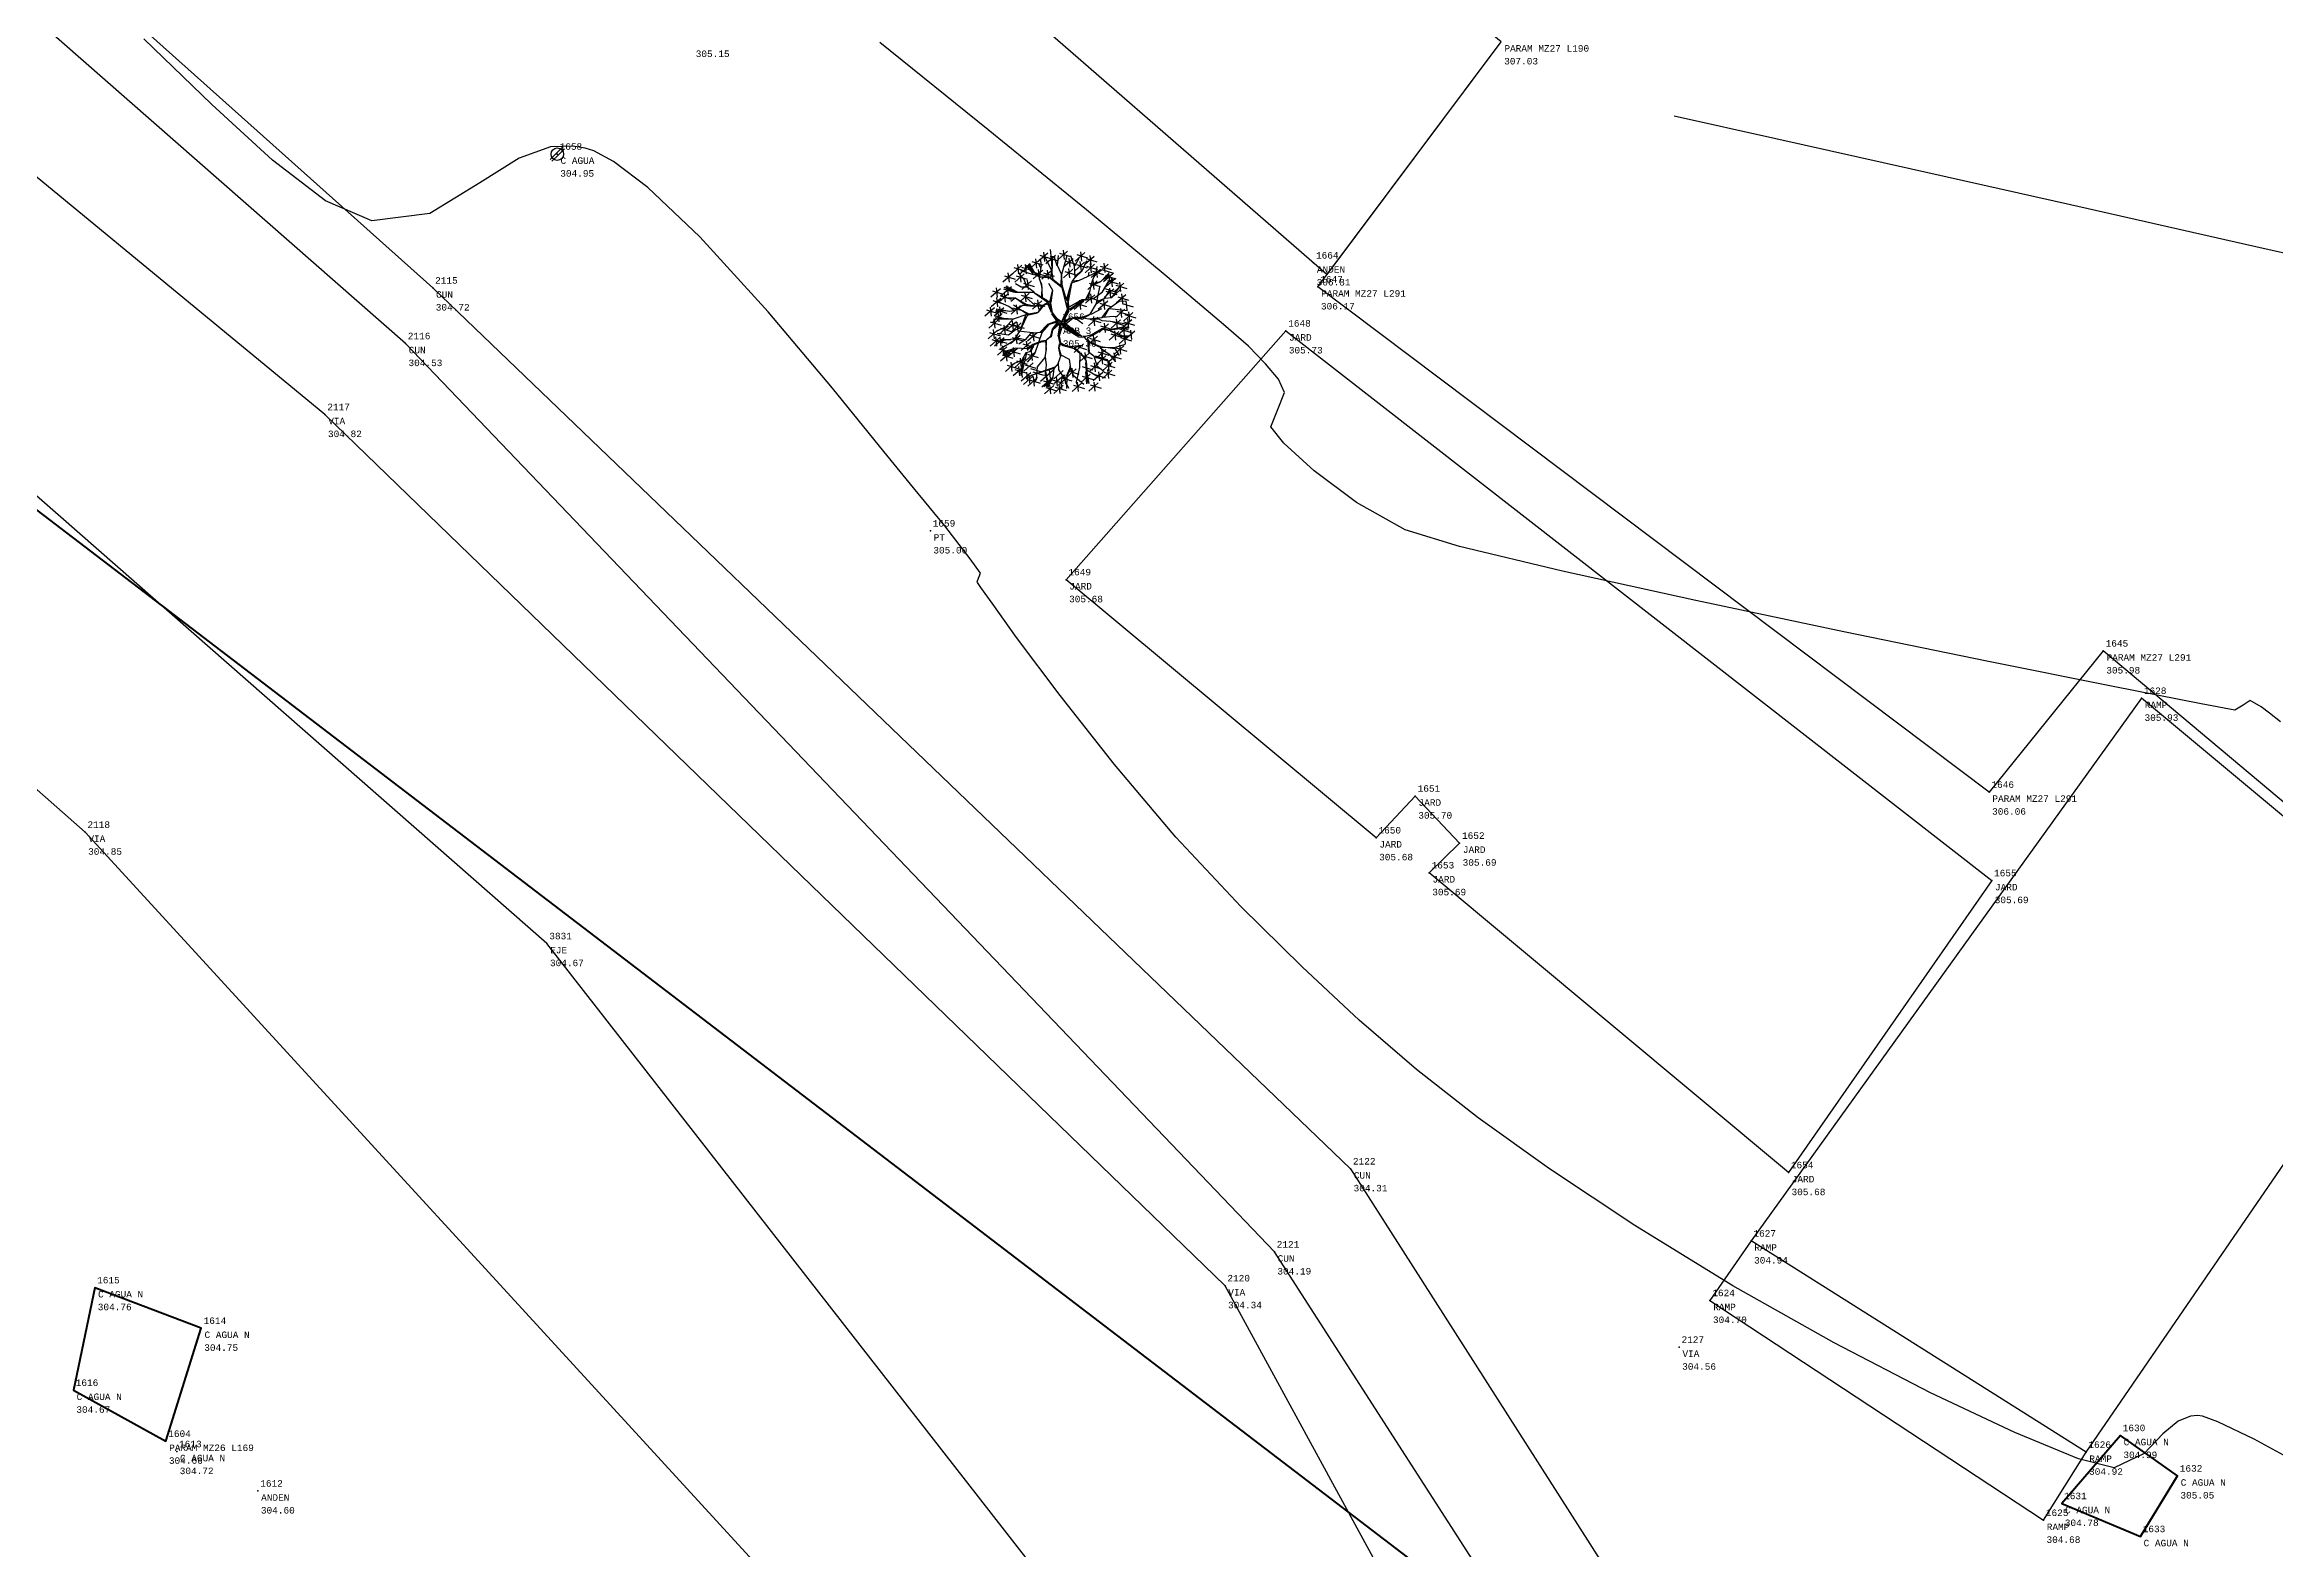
# Model space of a CAD drawing. Header units: metres. Extents: x 5050628 to 5051715, y 2427226 to 2427693.
# Drawn here: x 5051261.75 to 5051278.84, y 2427384.38 to 2427395.91 of the extents above; entities that cross this region are included whole.
import ezdxf
from ezdxf.enums import TextEntityAlignment as Align

# ---------------------------------------------------------------- set-up
doc = ezdxf.new("R2010")
doc.units = ezdxf.units.M
for name, color, linetype in [('1. Eje Vía', 7, 'Continuous'), ('2', 7, 'Continuous'), ('Anden', 252, 'Continuous'), ('ARBOLES', 3, 'Continuous'), ('C-TOPO-MINR-N', 11, 'Continuous'), ('CONTADOR AGUA', 255, 'Continuous'), ('Cuneta N', 150, 'Continuous'), ('CVL_PUNTO', 2, 'Continuous'), ('CVL_PUNTO_COR', 2, 'Continuous'), ('CVL_PUNTO_NUM', 2, 'Continuous'), ('Jardinera', 102, 'Continuous'), ('Paramento', 7, 'Continuous'), ('Rampa', 253, 'Continuous'), ('Vía', 40, 'Continuous')]:
    doc.layers.add(name, color=color, linetype=linetype)
doc.layers.add('C. Agua Negras', color=35, linetype='Continuous', lineweight=40)
doc.layers.add('Red Media Tension', color=6, linetype='Continuous', lineweight=100)
doc.styles.add('MONOTXT4', font='monotxt4.shx')

# ---------------------------------------------------------------- blocks, each defined once
blk = doc.blocks.new('ar-2')
at = {"layer": 'ARBOLES'}
for p, q in [((29.552, 112.413), (29.346, 112.23)), ((29.457, 112.43), (29.48, 112.23)), ((29.603, 112.491), (29.626, 112.29)), ((29.982, 112.455), (29.776, 112.272)), ((29.887, 112.473), (29.91, 112.272)), ((30.353, 112.423), (30.146, 112.24)), ((30.257, 112.441), (30.28, 112.24)), ((28.786, 111.965), (28.579, 111.782)), ((28.69, 111.982), (28.714, 111.782)), ((28.994, 112.147), (28.788, 111.964)), ((28.821, 112.102), (29.055, 112.03)), ((29.043, 111.964), (28.837, 111.781)), ((28.899, 112.164), (28.922, 111.964)), ((28.948, 111.981), (28.971, 111.781)), ((29.159, 112.15), (28.953, 111.966)), ((29.24, 111.943), (28.972, 112.031)), ((28.986, 112.105), (29.22, 112.033)), ((29.064, 112.167), (29.087, 111.966)), ((29.381, 112.272), (29.175, 112.089)), ((29.208, 112.227), (29.442, 112.155)), ((29.442, 112.04), (29.235, 111.857)), ((29.269, 111.995), (29.502, 111.923)), ((29.286, 112.289), (29.309, 112.089)), ((29.401, 112.088), (29.364, 112.162)), ((29.379, 112.368), (29.613, 112.296)), ((29.632, 112.027), (29.426, 111.844)), ((29.459, 111.982), (29.692, 111.91)), ((29.716, 112.36), (29.509, 112.177)), ((29.537, 112.044), (29.56, 111.844)), ((29.543, 112.315), (29.776, 112.243)), ((29.809, 112.411), (30.043, 112.339)), ((30.096, 112.061), (29.889, 111.878)), ((30.099, 112.288), (29.893, 112.105)), ((29.923, 112.016), (30.156, 111.944)), ((29.926, 112.243), (30.16, 112.171)), ((30, 112.078), (30.023, 111.878)), ((30.004, 112.305), (30.027, 112.105)), ((30.344, 112.212), (30.137, 112.029)), ((30.171, 112.168), (30.404, 112.095)), ((30.18, 112.379), (30.413, 112.306)), ((30.248, 112.23), (30.271, 112.029)), ((30.555, 112.339), (30.348, 112.155)), ((30.566, 112.171), (30.36, 111.988)), ((30.382, 112.294), (30.615, 112.222)), ((30.393, 112.127), (30.627, 112.054)), ((30.434, 111.919), (30.446, 112)), ((30.459, 112.356), (30.482, 112.155)), ((30.471, 112.189), (30.494, 111.988)), ((30.694, 112.066), (30.488, 111.883)), ((30.521, 112.021), (30.755, 111.949)), ((30.599, 112.083), (30.622, 111.883)), ((30.86, 112.173), (30.654, 111.99)), ((30.687, 112.129), (30.921, 112.056)), ((30.743, 112.051), (30.977, 111.979)), ((30.963, 111.971), (30.756, 111.788)), ((30.765, 112.191), (30.788, 111.99)), ((30.867, 111.988), (30.89, 111.788)), ((28.528, 111.641), (28.322, 111.457)), ((28.355, 111.596), (28.589, 111.524)), ((28.433, 111.658), (28.456, 111.457)), ((28.441, 111.449), (28.464, 111.248)), ((28.703, 111.533), (28.497, 111.35)), ((28.68, 111.44), (28.53, 111.502)), ((28.764, 111.682), (28.558, 111.499)), ((28.608, 111.55), (28.631, 111.35)), ((28.613, 111.92), (28.846, 111.848)), ((28.669, 111.7), (28.692, 111.499)), ((28.87, 111.919), (29.104, 111.847)), ((29.153, 111.542), (28.947, 111.359)), ((28.98, 111.498), (29.214, 111.426)), ((29.198, 111.809), (28.992, 111.626)), ((29.025, 111.764), (29.259, 111.692)), ((29.058, 111.56), (29.081, 111.359)), ((29.29, 111.272), (29.084, 111.452)), ((29.103, 111.827), (29.126, 111.626)), ((30.572, 111.509), (30.366, 111.326)), ((30.399, 111.465), (30.632, 111.392)), ((30.449, 111.764), (30.683, 111.692)), ((30.477, 111.527), (30.5, 111.326)), ((30.527, 111.827), (30.55, 111.626)), ((30.603, 111.328), (30.677, 111.671)), ((30.79, 111.926), (31.023, 111.854)), ((30.808, 111.591), (31.042, 111.519)), ((31.017, 111.865), (30.81, 111.682)), ((30.844, 111.82), (31.077, 111.748)), ((30.857, 111.782), (30.956, 111.857)), ((30.921, 111.882), (30.945, 111.682)), ((31.2, 111.764), (30.994, 111.581)), ((31.027, 111.72), (31.261, 111.648)), ((31.239, 111.509), (31.033, 111.326)), ((31.066, 111.465), (31.3, 111.392)), ((31.105, 111.782), (31.128, 111.581)), ((31.144, 111.527), (31.167, 111.326)), ((28.4, 111.227), (28.194, 111.044)), ((28.227, 111.182), (28.46, 111.11)), ((28.48, 110.97), (28.274, 110.787)), ((28.305, 111.244), (28.328, 111.044)), ((28.536, 111.431), (28.33, 111.248)), ((28.363, 111.387), (28.597, 111.315)), ((28.569, 111.108), (28.363, 110.925)), ((28.385, 110.987), (28.408, 110.787)), ((28.603, 111.231), (28.396, 111.048)), ((28.43, 111.186), (28.663, 111.114)), ((28.474, 111.126), (28.497, 110.925)), ((28.507, 111.248), (28.53, 111.048)), ((28.964, 111.276), (28.758, 111.092)), ((28.869, 111.293), (28.892, 111.092)), ((29.426, 111.381), (29.22, 111.198)), ((29.253, 111.336), (29.486, 111.264)), ((29.331, 111.398), (29.354, 111.198)), ((30.16, 111.33), (30.393, 111.258)), ((30.237, 111.392), (30.26, 111.192)), ((30.638, 111.025), (30.432, 110.841)), ((30.465, 110.98), (30.699, 110.908)), ((30.543, 111.042), (30.566, 110.841)), ((30.85, 111.375), (30.644, 111.192)), ((30.677, 111.33), (30.911, 111.258)), ((30.755, 111.392), (30.778, 111.192)), ((31.128, 110.97), (30.922, 110.787)), ((31.222, 111.198), (31.016, 111.015)), ((31.033, 110.987), (31.056, 110.787)), ((31.049, 111.153), (31.283, 111.081)), ((31.094, 111.372), (31.231, 111.378)), ((31.127, 111.215), (31.15, 111.015)), ((31.368, 110.97), (31.162, 110.787)), ((31.164, 111.32), (31.398, 111.248)), ((31.394, 111.125), (31.188, 110.942)), ((31.221, 111.081), (31.455, 111.009)), ((31.242, 111.382), (31.265, 111.182)), ((31.273, 110.987), (31.296, 110.787)), ((31.299, 111.143), (31.322, 110.942)), ((28.468, 110.742), (28.262, 110.559)), ((28.295, 110.697), (28.529, 110.625)), ((28.307, 110.925), (28.541, 110.853)), ((28.513, 110.584), (28.307, 110.401)), ((28.34, 110.539), (28.574, 110.467)), ((28.373, 110.759), (28.396, 110.559)), ((28.608, 110.578), (28.402, 110.395)), ((28.418, 110.601), (28.441, 110.401)), ((28.435, 110.533), (28.669, 110.461)), ((28.699, 110.836), (28.493, 110.653)), ((28.513, 110.595), (28.536, 110.395)), ((28.526, 110.791), (28.759, 110.719)), ((28.604, 110.853), (28.627, 110.653)), ((28.875, 110.925), (28.669, 110.742)), ((28.702, 110.88), (28.936, 110.808)), ((28.953, 110.629), (28.747, 110.446)), ((28.98, 110.902), (28.774, 110.719)), ((28.78, 110.942), (28.803, 110.742)), ((28.78, 110.585), (29.013, 110.513)), ((28.807, 110.857), (29.041, 110.785)), ((28.858, 110.647), (28.881, 110.446)), ((28.885, 110.919), (28.908, 110.719)), ((29.183, 110.491), (28.977, 110.308)), ((29.088, 110.508), (29.111, 110.308)), ((29.32, 110.686), (29.114, 110.503)), ((29.147, 110.641), (29.381, 110.569)), ((29.225, 110.703), (29.248, 110.503)), ((30.627, 110.614), (30.421, 110.43)), ((30.454, 110.569), (30.687, 110.497)), ((30.532, 110.631), (30.555, 110.43)), ((30.868, 110.88), (30.662, 110.697)), ((30.773, 110.897), (30.796, 110.697)), ((31.089, 110.713), (30.883, 110.53)), ((30.916, 110.668), (31.15, 110.596)), ((30.994, 110.73), (31.017, 110.53)), ((31.276, 110.82), (31.07, 110.637)), ((31.301, 110.632), (31.094, 110.449)), ((31.103, 110.776), (31.336, 110.704)), ((31.128, 110.587), (31.361, 110.515)), ((31.181, 110.838), (31.204, 110.637)), ((31.195, 110.925), (31.428, 110.853)), ((31.205, 110.649), (31.228, 110.449)), ((31.433, 110.725), (31.227, 110.542)), ((31.338, 110.742), (31.361, 110.542)), ((28.669, 110.386), (28.463, 110.203)), ((28.738, 110.254), (28.532, 110.071)), ((28.565, 110.21), (28.798, 110.138)), ((28.574, 110.403), (28.597, 110.203)), ((28.848, 110.035), (28.641, 109.852)), ((28.643, 110.272), (28.666, 110.071)), ((28.897, 110.351), (28.69, 110.168)), ((28.724, 110.306), (28.957, 110.234)), ((28.752, 110.053), (28.776, 109.852)), ((28.801, 110.368), (28.825, 110.168)), ((29.048, 110.123), (28.842, 109.94)), ((28.875, 110.078), (29.109, 110.006)), ((28.953, 110.14), (28.976, 109.94)), ((29.01, 110.446), (29.243, 110.374)), ((29.237, 110.04), (29.031, 109.856)), ((29.113, 110.228), (29.346, 110.156)), ((30.328, 110.446), (30.122, 110.263)), ((30.155, 110.402), (30.389, 110.329)), ((30.449, 110.246), (30.243, 110.063)), ((30.276, 110.201), (30.51, 110.129)), ((30.354, 110.263), (30.377, 110.063)), ((30.65, 110.024), (30.444, 109.841)), ((30.555, 110.041), (30.578, 109.841)), ((30.811, 110.324), (30.605, 110.14)), ((30.811, 110.191), (30.605, 110.008)), ((30.638, 110.279), (30.872, 110.207)), ((30.716, 110.341), (30.739, 110.14)), ((30.716, 110.208), (30.739, 110.008)), ((30.944, 110.051), (30.738, 109.868)), ((30.771, 110.006), (31.004, 109.934)), ((30.849, 110.068), (30.872, 109.868)), ((31.078, 110.24), (30.872, 110.057)), ((30.883, 110.226), (31.007, 110.065)), ((30.905, 110.195), (31.138, 110.123)), ((30.983, 110.257), (31.006, 110.057)), ((31.2, 110.407), (30.994, 110.224)), ((31.105, 110.425), (31.128, 110.224)), ((28.675, 109.99), (28.908, 109.918)), ((29.013, 109.94), (28.807, 109.757)), ((28.84, 109.895), (29.074, 109.823)), ((28.918, 109.957), (28.941, 109.757)), ((28.974, 109.92), (28.997, 109.72)), ((29.186, 109.821), (28.979, 109.638)), ((29.235, 109.753), (29.028, 109.57)), ((29.064, 109.995), (29.297, 109.923)), ((29.09, 109.838), (29.113, 109.638)), ((29.331, 109.718), (29.124, 109.535)), ((29.139, 109.77), (29.162, 109.57)), ((29.158, 109.673), (29.391, 109.601)), ((29.181, 109.913), (29.414, 109.841)), ((29.23, 109.845), (29.463, 109.773)), ((29.235, 109.735), (29.259, 109.535)), ((29.603, 109.817), (29.397, 109.634)), ((29.459, 109.65), (29.692, 109.578)), ((29.684, 109.547), (29.478, 109.364)), ((29.508, 109.835), (29.531, 109.634)), ((29.514, 109.523), (29.632, 109.679)), ((29.537, 109.712), (29.56, 109.512)), ((29.581, 109.897), (29.605, 109.696)), ((29.589, 109.564), (29.612, 109.364)), ((29.654, 109.673), (29.887, 109.601)), ((29.887, 109.874), (29.681, 109.691)), ((29.887, 109.556), (29.681, 109.373)), ((29.904, 109.773), (29.698, 109.59)), ((29.731, 109.735), (29.754, 109.535)), ((29.792, 109.574), (29.815, 109.373)), ((30.01, 109.763), (29.803, 109.579)), ((29.869, 109.753), (29.831, 109.61)), ((29.831, 109.61), (29.85, 109.479)), ((29.837, 109.718), (30.07, 109.646)), ((29.914, 109.78), (29.938, 109.579)), ((30.165, 109.907), (29.959, 109.724)), ((29.992, 109.862), (30.226, 109.79)), ((30.282, 109.601), (30.076, 109.418)), ((30.109, 109.556), (30.343, 109.484)), ((30.167, 109.616), (30.211, 109.523)), ((30.187, 109.618), (30.21, 109.418)), ((30.471, 109.796), (30.265, 109.613)), ((30.294, 109.956), (30.527, 109.884)), ((30.298, 109.751), (30.532, 109.679)), ((30.376, 109.813), (30.399, 109.613)), ((30.645, 109.605), (30.439, 109.422)), ((30.472, 109.561), (30.706, 109.489)), ((30.477, 109.979), (30.71, 109.907)), ((30.743, 109.829), (30.537, 109.646)), ((30.55, 109.623), (30.573, 109.422)), ((30.57, 109.784), (30.804, 109.712)), ((30.648, 109.846), (30.671, 109.646)), ((30.94, 109.879), (30.733, 109.696)), ((30.767, 109.835), (31, 109.763)), ((30.844, 109.897), (30.867, 109.696)), ((29.511, 109.502), (29.745, 109.43)), ((29.714, 109.512), (29.948, 109.44))]:
    blk.add_line(p, q, dxfattribs=at)
at = {"layer": 'ARBOLES', "color": 27}
for p, q in [((29.041, 111.839), (28.91, 111.982)), ((29.245, 111.956), (29.091, 112.149)), ((29.115, 112.149), (29.24, 111.988)), ((29.24, 111.988), (29.14, 112.174)), ((29.277, 111.969), (29.158, 112.187)), ((29.383, 111.888), (29.245, 111.956)), ((29.383, 111.9), (29.277, 111.969)), ((29.346, 112.057), (29.369, 111.857)), ((29.37, 111.844), (29.414, 112.149)), ((29.414, 112.149), (29.395, 112.287)), ((29.638, 112.025), (29.5, 112.311)), ((29.638, 112.218), (29.619, 112.342)), ((29.619, 111.888), (29.644, 112.043)), ((29.62, 112.377), (29.643, 112.177)), ((29.638, 112.342), (29.65, 112.224)), ((29.644, 112.043), (29.638, 112.218)), ((29.644, 111.993), (29.662, 112.348)), ((29.669, 111.832), (29.644, 111.993)), ((29.756, 112.137), (29.688, 112.342)), ((29.762, 112.143), (29.787, 112.361)), ((29.849, 111.956), (29.762, 112.143)), ((29.837, 111.701), (29.855, 111.95)), ((29.874, 111.677), (29.849, 111.956)), ((29.855, 111.956), (29.974, 112.361)), ((30.129, 112.131), (30.048, 112.355)), ((30.142, 111.882), (30.129, 112.131)), ((30.136, 112.137), (30.229, 112.305)), ((30.142, 111.919), (30.297, 112.038)), ((30.147, 111.882), (30.297, 112.031)), ((30.297, 112.031), (30.396, 112.249)), ((30.428, 111.913), (30.739, 112.056)), ((30.546, 111.888), (30.595, 111.956)), ((30.595, 111.956), (30.621, 112.125)), ((30.701, 111.8), (30.857, 111.963)), ((30.757, 111.863), (30.87, 111.943)), ((28.53, 111.488), (28.763, 111.416)), ((28.591, 111.638), (28.825, 111.565)), ((28.853, 111.558), (28.611, 111.664)), ((28.853, 111.564), (28.636, 111.67)), ((28.897, 111.564), (28.654, 111.695)), ((28.978, 111.677), (28.853, 111.744)), ((29.245, 111.558), (28.853, 111.558)), ((29.091, 111.677), (28.978, 111.677)), ((29.102, 111.683), (29.041, 111.839)), ((29.258, 111.564), (29.102, 111.683)), ((29.494, 111.409), (29.245, 111.558)), ((29.563, 111.334), (29.271, 111.534)), ((29.42, 111.733), (29.37, 111.844)), ((29.37, 111.844), (29.42, 111.683)), ((29.494, 111.894), (29.383, 111.9)), ((29.588, 111.876), (29.383, 111.888)), ((29.42, 111.683), (29.414, 111.471)), ((29.439, 111.458), (29.42, 111.733)), ((29.619, 111.888), (29.494, 111.894)), ((29.662, 111.601), (29.576, 111.757)), ((29.862, 111.657), (29.588, 111.876)), ((29.6, 111.352), (29.656, 111.595)), ((29.625, 111.346), (29.662, 111.601)), ((29.638, 111.906), (29.644, 111.863)), ((29.881, 111.664), (29.669, 111.832)), ((29.98, 111.197), (29.862, 111.657)), ((29.967, 111.378), (29.881, 111.664)), ((29.961, 111.421), (30.067, 111.77)), ((29.98, 111.384), (30.017, 111.534)), ((29.998, 111.365), (30.08, 111.794)), ((30.08, 111.794), (30.142, 111.882)), ((30.086, 111.776), (30.223, 111.82)), ((30.104, 111.813), (30.229, 111.826)), ((30.223, 111.82), (30.428, 111.913)), ((30.385, 111.421), (30.459, 111.59)), ((30.622, 111.809), (30.416, 111.626)), ((30.422, 111.421), (30.446, 111.502)), ((30.446, 111.502), (30.491, 111.701)), ((30.484, 111.714), (30.546, 111.888)), ((30.491, 111.701), (30.701, 111.8)), ((30.502, 111.739), (30.695, 111.794)), ((30.565, 111.446), (30.739, 111.577)), ((30.739, 111.577), (30.857, 111.782)), ((30.757, 111.85), (30.882, 111.919)), ((30.981, 111.635), (30.775, 111.452)), ((30.783, 111.648), (31.017, 111.576)), ((30.783, 111.434), (30.939, 111.453)), ((30.789, 111.434), (30.895, 111.621)), ((30.886, 111.653), (30.909, 111.452)), ((30.939, 111.453), (31.088, 111.652)), ((30.939, 111.453), (31.119, 111.614)), ((28.396, 111.064), (28.63, 110.991)), ((28.406, 110.992), (28.767, 110.98)), ((28.786, 110.98), (28.412, 111.011)), ((28.637, 111.16), (28.419, 111.135)), ((28.431, 111.16), (28.556, 111.166)), ((28.723, 111.148), (28.437, 111.198)), ((28.711, 111.253), (28.481, 111.359)), ((28.804, 110.979), (28.648, 110.817)), ((28.853, 111.44), (28.68, 111.44)), ((28.829, 111.166), (28.711, 111.253)), ((28.823, 111.166), (28.723, 111.148)), ((28.848, 111.434), (28.755, 111.366)), ((28.791, 111.231), (29.025, 111.159)), ((29.102, 111.085), (28.804, 110.979)), ((29.116, 111.085), (28.811, 111.284)), ((29.016, 111.278), (28.823, 111.166)), ((29.091, 111.303), (28.853, 111.44)), ((29.041, 111.297), (28.854, 111.434)), ((29.072, 111.067), (28.973, 110.799)), ((29.103, 111.06), (28.985, 110.805)), ((28.997, 111.173), (29.14, 111.098)), ((29.246, 111.253), (29.016, 111.278)), ((29.234, 111.272), (29.041, 111.297)), ((29.277, 111.259), (29.091, 111.303)), ((29.339, 111.129), (29.102, 111.085)), ((29.109, 111.067), (29.327, 111.116)), ((29.408, 111.26), (29.265, 111.26)), ((29.457, 111.285), (29.277, 111.259)), ((29.47, 111.285), (29.339, 111.129)), ((29.433, 111.278), (29.339, 111.129)), ((29.544, 111.334), (29.457, 111.285)), ((29.55, 111.309), (29.47, 111.285)), ((29.619, 111.328), (29.494, 111.409)), ((29.55, 111.309), (29.625, 111.135)), ((29.595, 111.266), (29.563, 111.334)), ((29.644, 111.11), (29.6, 111.322)), ((29.656, 111.129), (29.619, 111.328)), ((29.763, 110.923), (29.638, 111.098)), ((29.749, 110.967), (29.644, 111.11)), ((29.756, 110.992), (29.656, 111.129)), ((29.855, 110.917), (29.749, 110.967)), ((29.855, 110.917), (29.756, 110.992)), ((29.848, 110.918), (29.98, 111.197)), ((29.848, 110.918), (30.004, 111.179)), ((29.918, 110.992), (30.017, 111.16)), ((29.918, 110.936), (30.043, 111.017)), ((29.918, 110.917), (29.918, 110.992)), ((29.924, 110.911), (30.018, 110.986)), ((29.949, 110.886), (30.092, 111.005)), ((29.998, 111.352), (29.967, 111.378)), ((30.004, 111.179), (29.974, 111.346)), ((30.017, 111.179), (29.998, 111.352)), ((30.017, 111.246), (30.297, 111.409)), ((30.018, 110.986), (30.105, 111.017)), ((30.03, 111.209), (30.253, 111.359)), ((30.036, 111.179), (30.309, 111.396)), ((30.092, 111.005), (30.155, 111.005)), ((30.105, 111.017), (30.298, 111.017)), ((30.333, 111.375), (30.126, 111.192)), ((30.155, 111.005), (30.31, 110.892)), ((30.192, 110.986), (30.323, 111.011)), ((30.279, 111.017), (30.472, 111.091)), ((30.297, 111.409), (30.422, 111.421)), ((30.298, 111.017), (30.422, 110.992)), ((30.309, 111.396), (30.471, 111.409)), ((30.348, 111.017), (30.478, 111.091)), ((30.422, 110.992), (30.727, 111.017)), ((30.471, 111.409), (30.565, 111.446)), ((30.472, 111.091), (30.609, 111.322)), ((30.491, 111.091), (30.721, 111.21)), ((30.528, 110.992), (30.659, 110.986)), ((30.609, 111.322), (30.783, 111.434)), ((30.615, 111.366), (30.789, 111.44)), ((30.628, 111.005), (30.721, 110.955)), ((30.727, 111.017), (30.876, 111.216)), ((30.746, 111.023), (30.976, 111.048)), ((30.777, 111.036), (30.889, 111.229)), ((30.876, 111.216), (31.094, 111.372)), ((30.889, 111.216), (31.275, 111.173)), ((30.976, 111.048), (31.063, 111.042)), ((28.648, 110.817), (28.418, 110.705)), ((28.699, 110.637), (28.456, 110.675)), ((28.568, 110.525), (28.462, 110.5)), ((28.63, 110.525), (28.475, 110.482)), ((28.798, 110.5), (28.531, 110.339)), ((28.755, 110.538), (28.537, 110.532)), ((28.923, 110.563), (28.63, 110.525)), ((28.848, 110.743), (28.699, 110.637)), ((28.991, 110.793), (28.798, 110.5)), ((28.985, 110.805), (28.848, 110.743)), ((29.284, 110.681), (28.916, 110.724)), ((29.06, 110.538), (28.923, 110.563)), ((29.066, 110.532), (28.923, 110.438)), ((29.178, 110.669), (29.06, 110.538)), ((29.408, 110.693), (29.178, 110.669)), ((29.414, 110.507), (29.228, 110.432)), ((29.427, 110.494), (29.253, 110.426)), ((29.421, 110.687), (29.271, 110.245)), ((29.545, 110.868), (29.377, 110.693)), ((29.551, 110.861), (29.408, 110.693)), ((29.514, 110.519), (29.414, 110.507)), ((29.501, 110.482), (29.427, 110.494)), ((29.433, 110.693), (29.582, 110.868)), ((29.501, 110.519), (29.52, 110.332)), ((29.613, 110.612), (29.514, 110.525)), ((29.582, 110.575), (29.514, 110.519)), ((29.52, 110.307), (29.526, 110.513)), ((29.738, 110.942), (29.545, 110.868)), ((29.756, 110.917), (29.551, 110.861)), ((29.626, 110.6), (29.582, 110.575)), ((29.644, 110.774), (29.613, 110.612)), ((29.651, 110.743), (29.626, 110.6)), ((29.848, 110.918), (29.651, 110.743)), ((29.657, 110.768), (29.781, 110.936)), ((29.812, 110.923), (29.657, 110.768)), ((29.812, 110.874), (29.769, 110.625)), ((29.848, 110.918), (29.775, 110.612)), ((29.775, 110.612), (29.812, 110.457)), ((29.856, 110.812), (29.8, 110.618)), ((29.8, 110.618), (29.825, 110.469)), ((29.848, 110.918), (29.887, 110.811)), ((29.893, 110.954), (29.881, 110.917)), ((29.881, 110.917), (29.905, 110.817)), ((29.887, 110.811), (30.223, 110.599)), ((29.905, 110.817), (29.918, 110.917)), ((29.93, 110.898), (30.291, 110.618)), ((29.937, 110.805), (29.93, 110.867)), ((29.93, 110.867), (30.21, 110.655)), ((30.204, 110.631), (29.937, 110.805)), ((30.21, 110.655), (29.967, 110.811)), ((30.291, 110.618), (30.204, 110.631)), ((30.223, 110.599), (30.341, 110.593)), ((30.309, 110.618), (30.372, 110.618)), ((30.341, 110.593), (30.422, 110.493)), ((30.372, 110.618), (30.502, 110.649)), ((30.403, 110.581), (30.446, 110.493)), ((30.409, 110.581), (30.534, 110.643)), ((30.416, 110.488), (30.428, 110.282)), ((30.422, 110.493), (30.701, 110.369)), ((30.453, 110.282), (30.435, 110.482)), ((30.446, 110.493), (30.695, 110.388)), ((30.502, 110.649), (30.739, 110.787)), ((30.534, 110.643), (30.733, 110.768)), ((30.695, 110.835), (30.928, 110.763)), ((30.721, 110.955), (30.908, 110.942)), ((30.733, 110.768), (30.9, 110.737)), ((30.739, 110.787), (30.882, 110.755)), ((30.882, 110.755), (31.199, 110.787)), ((30.9, 110.737), (31.156, 110.631)), ((31.138, 110.612), (30.907, 110.724)), ((30.908, 110.942), (31.293, 110.874)), ((31.181, 110.811), (30.919, 110.761)), ((30.955, 110.925), (31.189, 110.853)), ((31.249, 110.581), (31.138, 110.612)), ((31.261, 110.599), (31.144, 110.625)), ((31.156, 110.631), (31.274, 110.625)), ((31.298, 110.798), (31.181, 110.811)), ((31.199, 110.787), (31.293, 110.755)), ((31.298, 110.78), (31.224, 110.792)), ((28.496, 110.341), (28.729, 110.269)), ((28.86, 110.357), (28.58, 110.27)), ((28.705, 110.282), (28.58, 110.257)), ((28.599, 110.233), (28.705, 110.282)), ((28.612, 110.208), (28.842, 110.345)), ((28.991, 110.096), (28.755, 109.984)), ((29.109, 110.339), (28.86, 110.357)), ((29.035, 110.158), (28.96, 109.791)), ((29.091, 110.245), (28.973, 109.766)), ((29.078, 110.251), (28.991, 110.096)), ((29.184, 110.282), (29.078, 110.251)), ((29.286, 110.273), (29.08, 110.09)), ((29.271, 110.245), (29.103, 110.052)), ((29.228, 110.432), (29.109, 110.339)), ((29.122, 110.332), (29.228, 110.407)), ((29.228, 110.407), (29.165, 110.282)), ((29.253, 110.426), (29.184, 110.282)), ((29.191, 110.29), (29.214, 110.09)), ((29.489, 110.152), (29.321, 109.952)), ((29.52, 110.332), (29.489, 110.152)), ((29.495, 110.164), (29.52, 109.984)), ((29.781, 110.027), (29.682, 109.915)), ((29.831, 110.195), (29.775, 110.04)), ((29.775, 110.04), (29.787, 109.884)), ((29.8, 110.45), (29.787, 110.357)), ((29.787, 110.357), (29.819, 110.183)), ((29.819, 110.432), (29.794, 110.364)), ((29.794, 110.364), (29.837, 110.208)), ((29.812, 110.457), (29.887, 110.413)), ((29.825, 110.469), (29.912, 110.426)), ((29.837, 110.208), (30.018, 110.12)), ((29.887, 110.413), (30.124, 110.345)), ((29.912, 110.426), (30.092, 110.37)), ((30.018, 110.12), (30.043, 109.915)), ((30.285, 110.413), (30.055, 110.382)), ((30.124, 110.37), (30.254, 110.264)), ((30.124, 110.345), (30.248, 110.245)), ((30.13, 110.37), (30.285, 110.413)), ((30.248, 110.245), (30.235, 109.934)), ((30.26, 110.257), (30.379, 110.071)), ((30.366, 110.046), (30.379, 109.853)), ((30.379, 110.071), (30.397, 109.884)), ((30.428, 110.282), (30.546, 110.189)), ((30.546, 110.189), (30.615, 109.971)), ((30.565, 110.171), (30.814, 110.102)), ((30.578, 110.189), (30.827, 110.108)), ((30.638, 110.146), (30.872, 110.074)), ((30.683, 110.364), (30.883, 110.226)), ((30.695, 110.388), (31, 110.35)), ((30.701, 110.369), (31.019, 110.376)), ((30.827, 110.108), (30.914, 109.977)), ((31, 110.35), (31.099, 110.195)), ((31.019, 110.376), (31.231, 110.443)), ((31.027, 110.363), (31.261, 110.29)), ((29.215, 109.772), (29.085, 109.691)), ((29.676, 109.915), (29.215, 109.772)), ((29.246, 109.784), (29.713, 109.952)), ((29.302, 109.679), (29.259, 109.616)), ((29.321, 109.952), (29.302, 109.679)), ((29.632, 109.695), (29.426, 109.512)), ((29.677, 109.879), (29.47, 109.696)), ((29.663, 109.729), (29.47, 109.517)), ((29.52, 109.984), (29.489, 109.753)), ((29.663, 109.722), (29.539, 109.511)), ((29.682, 109.915), (29.663, 109.729)), ((29.787, 109.884), (29.869, 109.753)), ((29.875, 109.753), (29.999, 109.492)), ((30.024, 109.909), (29.955, 109.76)), ((29.962, 109.747), (29.955, 109.486)), ((30.043, 109.915), (29.962, 109.747)), ((30.03, 109.965), (30.024, 109.909)), ((30.043, 109.915), (30.099, 109.772)), ((30.07, 109.924), (30.093, 109.724)), ((30.099, 109.772), (30.335, 109.573)), ((30.235, 109.934), (30.167, 109.616)), ((30.397, 109.585), (30.372, 109.841)), ((30.379, 109.853), (30.422, 109.592)), ((30.391, 109.884), (30.441, 109.592)), ((30.397, 109.884), (30.652, 109.735)), ((30.615, 109.971), (30.771, 109.853))]:
    blk.add_line(p, q, dxfattribs=at)
blk = doc.blocks.new('CONT')
for p, q in [((-0.018, 0.018), (-0.141, -0.106)), ((-0.018, 0.018), (0.106, 0.141)), ((0.018, -0.018), (0.141, 0.106)), ((0.018, -0.018), (-0.106, -0.141))]:
    blk.add_line(p, q)
blk.add_circle((0, 0), 0.125)
blk = doc.blocks.new('A$Cf7b1f20d')
at = {"layer": '2', "xscale": 2, "yscale": 2, "zscale": 2}
blk.add_blockref('CONT', (0.283, 0.283), dxfattribs=at)

msp = doc.modelspace()

# ---------------------------------------------------------------- linework, layer by layer
at = {"layer": '1. Eje Vía', "elevation": 280.286, "flags": 128}
msp.add_lwpolyline([(5051273.15, 2427374.881), (5051270.525, 2427382.7), (5051265.597, 2427389.02), (5051259.851, 2427394.058), (5051253.944, 2427399.277), (5051247.415, 2427404.951), (5051241.669, 2427410.266), (5051236.133, 2427415.491), (5051230.309, 2427420.315), (5051224.434, 2427425.885), (5051219.542, 2427430.812), (5051213.426, 2427437.147), (5051208.207, 2427443.024)], dxfattribs=at)
at = {"layer": 'Anden', "elevation": 307.29, "flags": 128}
msp.add_lwpolyline([(5051263.829, 2427400.893), (5051271.575, 2427394.147), (5051272.909, 2427395.931), (5051265.039, 2427402.401), (5051263.829, 2427400.893)], dxfattribs=at)
at = {"layer": 'C-TOPO-MINR-N', "color": 32, "linetype": 'Continuous', "lineweight": -3}
for points in [[(5051279.184, 2427384.945, 305.966), (5051278.678, 2427385.223, 305.966), (5051278.402, 2427385.356, 305.966), (5051278.282, 2427385.399, 305.966), (5051278.246, 2427385.404, 305.966), (5051278.191, 2427385.398, 305.966), (5051278.097, 2427385.361, 305.966), (5051277.98, 2427385.264, 305.966), (5051277.837, 2427385.112, 305.966), (5051277.606, 2427385.003, 305.966), (5051277.332, 2427385.071, 305.966), (5051276.844, 2427385.272, 305.966), (5051276.2, 2427385.577, 305.966), (5051275.461, 2427385.961, 305.966), (5051274.685, 2427386.398, 305.966), (5051273.933, 2427386.86, 305.966), (5051273.279, 2427387.295, 305.966), (5051272.733, 2427387.685, 305.966), (5051272.259, 2427388.056, 305.966), (5051271.822, 2427388.433, 305.966), (5051271.385, 2427388.841, 305.966), (5051270.914, 2427389.304, 305.966), (5051270.417, 2427389.836, 305.966), (5051269.945, 2427390.393, 305.966), (5051269.529, 2427390.922, 305.966), (5051269.195, 2427391.367, 305.966), (5051269.008, 2427391.628, 305.966), (5051268.923, 2427391.749, 305.966), (5051268.897, 2427391.787, 305.966), (5051268.894, 2427391.793, 305.966), (5051268.896, 2427391.801, 305.966), (5051268.91, 2427391.834, 305.966), (5051268.919, 2427391.858, 305.966), (5051268.84, 2427391.968, 305.966), (5051268.647, 2427392.221, 305.966), (5051268.406, 2427392.513, 305.966), (5051268.179, 2427392.792, 305.966), (5051267.785, 2427393.278, 305.966), (5051267.293, 2427393.862, 305.966), (5051266.768, 2427394.436, 305.966), (5051266.369, 2427394.815, 305.966), (5051266.106, 2427395.015, 305.966), (5051265.955, 2427395.095, 305.966), (5051265.889, 2427395.117, 305.966), (5051265.797, 2427395.133, 305.966), (5051265.623, 2427395.126, 305.966), (5051265.383, 2427395.041, 305.966), (5051265.082, 2427394.85, 305.966), (5051264.699, 2427394.617, 305.966), (5051264.254, 2427394.56, 305.966), (5051263.9, 2427394.713, 305.966), (5051263.493, 2427395.024, 305.966), (5051263.03, 2427395.451, 305.966), (5051262.508, 2427395.955, 305.966)], [(5051278.88, 2427390.721, 306.966), (5051278.796, 2427390.786, 306.966), (5051278.733, 2427390.836, 306.966), (5051278.649, 2427390.884, 306.966), (5051278.595, 2427390.848, 306.966), (5051278.531, 2427390.81, 306.966), (5051278.272, 2427390.858, 306.966), (5051277.599, 2427390.99, 306.966), (5051276.643, 2427391.183, 306.966), (5051275.534, 2427391.41, 306.966), (5051274.402, 2427391.649, 306.966), (5051273.378, 2427391.875, 306.966), (5051272.591, 2427392.064, 306.966), (5051272.173, 2427392.191, 306.966), (5051271.801, 2427392.402, 306.966), (5051271.477, 2427392.643, 306.966), (5051271.244, 2427392.855, 306.966), (5051271.145, 2427392.98, 306.966), (5051271.194, 2427393.109, 306.966), (5051271.249, 2427393.244, 306.966), (5051271.203, 2427393.346, 306.966), (5051271.103, 2427393.464, 306.966), (5051270.972, 2427393.598, 306.966), (5051270.781, 2427393.765, 306.966), (5051270.349, 2427394.13, 306.966), (5051269.731, 2427394.643, 306.966), (5051268.979, 2427395.258, 306.966), (5051268.149, 2427395.927, 306.966)], [(5051279.931, 2427394.082, 307.966), (5051278.59, 2427394.383, 307.966), (5051277.271, 2427394.681, 307.966), (5051276.053, 2427394.955, 307.966), (5051275.015, 2427395.188, 307.966), (5051274.235, 2427395.362, 307.966)]]:
    msp.add_polyline3d(points, dxfattribs=at)
at = {"layer": 'C. Agua Negras', "flags": 128}
for points, elevation in [([(5051262.132, 2427386.383), (5051261.968, 2427385.597), (5051262.677, 2427385.206), (5051262.948, 2427386.072), (5051262.132, 2427386.383)], 305.226), ([(5051277.205, 2427384.729), (5051277.807, 2427384.476), (5051278.091, 2427384.94), (5051277.654, 2427385.25), (5051277.205, 2427384.729)], 305.251)]:
    msp.add_lwpolyline(points, dxfattribs=dict(at, elevation=elevation))
at = {"layer": 'Cuneta N'}
for points in [[(5051230.508, 2427425.247, 307.797), (5051236.081, 2427419.516, 307.422), (5051242.897, 2427413.512, 306.795), (5051249.964, 2427407.143, 306.309), (5051257.078, 2427400.88, 305.82), (5051264.722, 2427394.045, 305.191), (5051271.755, 2427387.294, 304.772), (5051275.842, 2427380.888, 304.526)], [(5051275.165, 2427380.45, 304.268), (5051271.171, 2427386.657, 304.66), (5051264.513, 2427393.619, 304.992), (5051256.756, 2427400.422, 305.534), (5051249.47, 2427406.724, 306.031), (5051242.402, 2427413.018, 306.513), (5051235.704, 2427419.082, 306.81), (5051229.681, 2427424.698, 307.6)]]:
    msp.add_polyline3d(points, dxfattribs=at)
at = {"layer": 'CVL_PUNTO', "color": 4}
for p in [(5051265.676, 2427395.071, 305.421), (5051265.676, 2427395.071, 305.421), (5051271.472, 2427394.237, 307.277), (5051271.472, 2427394.237, 307.277), (5051264.722, 2427394.045, 305.191), (5051264.722, 2427394.045, 305.191), (5051271.505, 2427394.053, 306.638), (5051271.505, 2427394.053, 306.638), (5051269.527, 2427393.767, 305.769), (5051269.527, 2427393.767, 305.769), (5051271.259, 2427393.716, 306.192), (5051271.259, 2427393.716, 306.192), (5051264.513, 2427393.619, 304.992), (5051264.513, 2427393.619, 304.992), (5051263.896, 2427393.075, 305.282), (5051263.896, 2427393.075, 305.282), (5051268.535, 2427392.183, 305.467), (5051268.535, 2427392.183, 305.467), (5051269.575, 2427391.809, 306.142), (5051269.575, 2427391.809, 306.142), (5051277.523, 2427391.263, 306.442), (5051277.523, 2427391.263, 306.442), (5051277.816, 2427390.9, 306.392), (5051277.816, 2427390.9, 306.392), (5051272.251, 2427390.151, 306.166), (5051272.251, 2427390.151, 306.166), (5051276.648, 2427390.181, 306.524), (5051276.648, 2427390.181, 306.524), (5051262.058, 2427389.874, 305.313), (5051262.058, 2427389.874, 305.313), (5051271.951, 2427389.831, 306.148), (5051271.951, 2427389.831, 306.148), (5051272.591, 2427389.79, 306.152), (5051272.591, 2427389.79, 306.152), (5051272.358, 2427389.563, 306.158), (5051272.358, 2427389.563, 306.158), (5051276.668, 2427389.503, 306.155), (5051276.668, 2427389.503, 306.155), (5051265.597, 2427389.02, 305.137), (5051265.597, 2427389.02, 305.137), (5051271.755, 2427387.294, 304.772), (5051271.755, 2427387.294, 304.772), (5051275.111, 2427387.265, 306.144), (5051275.111, 2427387.265, 306.144), (5051274.824, 2427386.741, 305.409), (5051274.824, 2427386.741, 305.409), (5051271.171, 2427386.657, 304.66), (5051271.171, 2427386.657, 304.66), (5051262.132, 2427386.383, 305.226), (5051262.132, 2427386.383, 305.226), (5051270.793, 2427386.398, 304.804), (5051270.793, 2427386.398, 304.804), (5051274.509, 2427386.285, 305.168), (5051274.509, 2427386.285, 305.168), (5051262.948, 2427386.072, 305.215), (5051262.948, 2427386.072, 305.215), (5051274.273, 2427385.927, 305.022), (5051274.273, 2427385.927, 305.022), (5051261.968, 2427385.597, 305.135), (5051261.968, 2427385.597, 305.135), (5051262.677, 2427385.206, 305.122), (5051262.677, 2427385.206, 305.122), (5051262.76, 2427385.127, 305.19), (5051262.76, 2427385.127, 305.19), (5051277.654, 2427385.25, 305.452), (5051277.654, 2427385.25, 305.452), (5051277.391, 2427385.122, 305.39), (5051277.391, 2427385.122, 305.39), (5051263.382, 2427384.825, 305.067), (5051263.382, 2427384.825, 305.067), (5051278.091, 2427384.94, 305.516), (5051278.091, 2427384.94, 305.516), (5051277.205, 2427384.729, 305.251), (5051277.205, 2427384.729, 305.251), (5051277.065, 2427384.6, 305.146), (5051277.065, 2427384.6, 305.146), (5051277.807, 2427384.476, 305.372), (5051277.807, 2427384.476, 305.372)]:
    msp.add_point(p, dxfattribs=at)
at = {"layer": 'Jardinera', "elevation": 306.155, "flags": 128}
msp.add_lwpolyline([(5051276.668, 2427389.503), (5051275.111, 2427387.265), (5051272.358, 2427389.563), (5051272.591, 2427389.79), (5051272.251, 2427390.151), (5051271.951, 2427389.831), (5051269.575, 2427391.809), (5051271.259, 2427393.716), (5051276.668, 2427389.503)], dxfattribs=at)
at = {"layer": 'Paramento', "elevation": 307.453, "flags": 128}
msp.add_lwpolyline([(5051289.11, 2427390.301), (5051284.371, 2427393.707), (5051280.363, 2427388.881), (5051277.523, 2427391.263), (5051276.648, 2427390.181), (5051271.505, 2427394.053), (5051272.909, 2427395.931), (5051265.039, 2427402.401), (5051263.829, 2427400.893), (5051263.785, 2427400.769), (5051254.937, 2427408.922), (5051248.601, 2427414.22), (5051248.601, 2427414.22), (5051255.026, 2427421.751)], dxfattribs=at)
at = {"layer": 'Rampa', "flags": 128}
for points, elevation in [([(5051277.816, 2427390.9), (5051274.824, 2427386.741), (5051274.509, 2427386.285), (5051277.065, 2427384.6), (5051277.391, 2427385.122), (5051280.069, 2427389.023), (5051277.816, 2427390.9)], 306.392), ([(5051277.391, 2427385.122), (5051274.824, 2427386.741)], 305.39)]:
    msp.add_lwpolyline(points, dxfattribs=dict(at, elevation=elevation))
at = {"layer": 'Red Media Tension', "elevation": 305.118, "flags": 128}
msp.add_lwpolyline([(5051281.361, 2427377.314), (5051223.315, 2427421.66), (5051139.018, 2427512.293), (5051168.721, 2427590.97)], dxfattribs=at)
at = {"layer": 'Vía'}
for points in [[(5051274.2, 2427378.187, 304.293), (5051274.279, 2427379.999, 304.413), (5051270.793, 2427386.398, 304.804), (5051263.896, 2427393.075, 305.282), (5051255.9, 2427399.665, 305.929), (5051248.885, 2427405.833, 306.207), (5051241.382, 2427412.368, 306.711), (5051235.118, 2427418.24, 307.315), (5051229.152, 2427424.195, 307.728), (5051230.095, 2427425.883, 307.859), (5051237.268, 2427429.81, 308.328), (5051244.266, 2427433.393, 309.046), (5051252.511, 2427438.306, 310.098), (5051259.387, 2427441.351, 311.185)], [(5051154.738, 2427406.788, 300.168), (5051163.714, 2427408.021, 301.635), (5051173.921, 2427409.669, 303.508), (5051184.681, 2427412.973, 304.898), (5051189.961, 2427418.743, 305.636), (5051196.105, 2427422.371, 306.408), (5051201.582, 2427426.154, 307.151), (5051207.014, 2427430.276, 307.897), (5051212.035, 2427434.411, 308.533), (5051220.646, 2427426, 308.148), (5051225.383, 2427421.426, 307.913), (5051232.087, 2427415.114, 307.522), (5051238.379, 2427409.446, 306.829), (5051246.575, 2427402.735, 306.348), (5051253.418, 2427397.504, 305.983), (5051262.058, 2427389.874, 305.313), (5051267.452, 2427383.992, 304.811), (5051270.288, 2427378.499, 304.308), (5051270.619, 2427376.967, 304.094)]]:
    msp.add_polyline3d(points, dxfattribs=at)

# ---------------------------------------------------------------- block references
at = {"layer": 'ARBOLES', "lineweight": 0, "xscale": 0.3543167345633265, "yscale": 0.3543167345633265, "zscale": 0.3543167345633265}
msp.add_blockref('ar-2', (5051258.964, 2427354.483, 305.769), dxfattribs=at)
at = {"layer": 'CONTADOR AGUA', "xscale": 0.1909267939007097, "yscale": 0.1909267939007097, "zscale": 0.1909267939007097, "rotation": 359.587882972625}
msp.add_blockref('A$Cf7b1f20d', (5051265.622, 2427395.017, 305.421), dxfattribs=at)

# ---------------------------------------------------------------- texts
at = {"layer": 'CVL_PUNTO_COR', "color": 4, "style": 'MONOTXT4'}
for s, p in [('305.15', (5051266.737, 2427395.865, 305.62)), ('307.03', (5051272.932, 2427395.808, 307.492)), ('304.95', (5051265.699, 2427394.948, 305.421)), ('306.81', (5051271.495, 2427394.114, 307.277)), ('304.72', (5051264.745, 2427393.922, 305.191)), ('306.17', (5051271.528, 2427393.93, 306.638)), ('305.30', (5051269.55, 2427393.644, 305.769)), ('305.73', (5051271.282, 2427393.593, 306.192)), ('304.53', (5051264.536, 2427393.496, 304.992)), ('304.82', (5051263.919, 2427392.952, 305.282)), ('305.00', (5051268.558, 2427392.06, 305.467)), ('305.68', (5051269.598, 2427391.686, 306.142)), ('305.98', (5051277.546, 2427391.14, 306.442)), ('305.93', (5051277.839, 2427390.777, 306.392)), ('305.70', (5051272.274, 2427390.028, 306.166)), ('306.06', (5051276.671, 2427390.058, 306.524)), ('304.85', (5051262.081, 2427389.751, 305.313)), ('305.68', (5051271.974, 2427389.708, 306.148)), ('305.69', (5051272.614, 2427389.667, 306.152)), ('305.69', (5051272.381, 2427389.44, 306.158)), ('305.69', (5051276.691, 2427389.38, 306.155)), ('304.67', (5051265.62, 2427388.897, 305.137)), ('304.31', (5051271.778, 2427387.171, 304.772)), ('305.68', (5051275.134, 2427387.142, 306.144)), ('304.19', (5051271.194, 2427386.534, 304.66)), ('304.94', (5051274.847, 2427386.618, 305.409)), ('304.76', (5051262.155, 2427386.26, 305.226)), ('304.34', (5051270.816, 2427386.275, 304.804)), ('304.70', (5051274.532, 2427386.162, 305.168)), ('304.75', (5051262.971, 2427385.949, 305.215)), ('304.56', (5051274.296, 2427385.804, 305.022)), ('304.67', (5051261.991, 2427385.474, 305.135)), ('304.99', (5051277.677, 2427385.127, 305.452)), ('304.66', (5051262.7, 2427385.083, 305.122)), ('304.72', (5051262.783, 2427385.004, 305.19)), ('304.92', (5051277.414, 2427384.999, 305.39)), ('305.05', (5051278.114, 2427384.817, 305.516)), ('304.60', (5051263.405, 2427384.702, 305.067)), ('304.68', (5051277.088, 2427384.477, 305.146)), ('304.78', (5051277.228, 2427384.606, 305.251))]:
    msp.add_text(s, height=0.05, dxfattribs=at).set_placement(p, align=Align.TOP_LEFT)
at = {"layer": 'CVL_PUNTO_NUM', "color": 4, "style": 'MONOTXT4'}
for s, p in [('PARAM MZ27 L190', (5051272.934, 2427395.906, 307.492)), ('C AGUA', (5051265.701, 2427395.046, 305.421)), ('ANDEN', (5051271.497, 2427394.212, 307.277)), ('CUN', (5051264.747, 2427394.02, 305.191)), ('PARAM MZ27 L291', (5051271.53, 2427394.028, 306.638)), ('ARB 3', (5051269.552, 2427393.742, 305.769)), ('JARD', (5051271.284, 2427393.691, 306.192)), ('CUN', (5051264.538, 2427393.594, 304.992)), ('VIA', (5051263.921, 2427393.05, 305.282)), ('PT', (5051268.56, 2427392.158, 305.467)), ('JARD', (5051269.6, 2427391.784, 306.142)), ('PARAM MZ27 L291', (5051277.548, 2427391.238, 306.442)), ('RAMP', (5051277.841, 2427390.875, 306.392)), ('JARD', (5051272.276, 2427390.126, 306.166)), ('PARAM MZ27 L291', (5051276.673, 2427390.156, 306.524)), ('VIA', (5051262.083, 2427389.849, 305.313)), ('JARD', (5051271.976, 2427389.806, 306.148)), ('JARD', (5051272.616, 2427389.765, 306.152)), ('JARD', (5051272.383, 2427389.538, 306.158)), ('JARD', (5051276.693, 2427389.478, 306.155)), ('EJE', (5051265.622, 2427388.995, 305.137)), ('CUN', (5051271.78, 2427387.269, 304.772)), ('JARD', (5051275.136, 2427387.24, 306.144)), ('RAMP', (5051274.849, 2427386.716, 305.409)), ('CUN', (5051271.196, 2427386.632, 304.66)), ('C AGUA N', (5051262.157, 2427386.358, 305.226)), ('VIA', (5051270.818, 2427386.373, 304.804)), ('RAMP', (5051274.534, 2427386.26, 305.168)), ('C AGUA N', (5051262.973, 2427386.047, 305.215)), ('VIA', (5051274.298, 2427385.902, 305.022)), ('C AGUA N', (5051261.993, 2427385.572, 305.135)), ('PARAM MZ26 L169', (5051262.702, 2427385.181, 305.122)), ('C AGUA N', (5051277.679, 2427385.225, 305.452)), ('C AGUA N', (5051262.785, 2427385.102, 305.19)), ('RAMP', (5051277.416, 2427385.097, 305.39)), ('ANDEN', (5051263.407, 2427384.8, 305.067)), ('C AGUA N', (5051278.116, 2427384.915, 305.516)), ('C AGUA N', (5051277.23, 2427384.704, 305.251)), ('RAMP', (5051277.09, 2427384.575, 305.146)), ('C AGUA N', (5051277.832, 2427384.451, 305.372))]:
    msp.add_text(s, height=0.05, dxfattribs=at).set_placement(p, align=Align.TOP_LEFT)
for s, p in [('1658', (5051265.694, 2427395.089, 305.421)), ('1664', (5051271.49, 2427394.255, 307.277)), ('2115', (5051264.74, 2427394.063, 305.191)), ('1647', (5051271.523, 2427394.071, 306.638)), ('1656', (5051269.545, 2427393.785, 305.769)), ('2116', (5051264.531, 2427393.637, 304.992)), ('1648', (5051271.277, 2427393.734, 306.192)), ('2117', (5051263.914, 2427393.093, 305.282)), ('1659', (5051268.553, 2427392.201, 305.467)), ('1649', (5051269.593, 2427391.827, 306.142)), ('1645', (5051277.541, 2427391.281, 306.442)), ('1628', (5051277.834, 2427390.918, 306.392)), ('1646', (5051276.666, 2427390.199, 306.524)), ('1651', (5051272.269, 2427390.169, 306.166)), ('2118', (5051262.076, 2427389.892, 305.313)), ('1650', (5051271.969, 2427389.849, 306.148)), ('1652', (5051272.609, 2427389.808, 306.152)), ('1653', (5051272.376, 2427389.581, 306.158)), ('1655', (5051276.686, 2427389.521, 306.155)), ('3831', (5051265.615, 2427389.038, 305.137)), ('2122', (5051271.773, 2427387.312, 304.772)), ('1654', (5051275.129, 2427387.283, 306.144)), ('2121', (5051271.189, 2427386.675, 304.66)), ('1627', (5051274.842, 2427386.759, 305.409)), ('1615', (5051262.15, 2427386.401, 305.226)), ('2120', (5051270.811, 2427386.416, 304.804)), ('1624', (5051274.527, 2427386.303, 305.168)), ('1614', (5051262.966, 2427386.09, 305.215)), ('2127', (5051274.291, 2427385.945, 305.022)), ('1616', (5051261.986, 2427385.615, 305.135)), ('1630', (5051277.672, 2427385.268, 305.452)), ('1604', (5051262.695, 2427385.224, 305.122)), ('1613', (5051262.778, 2427385.145, 305.19)), ('1626', (5051277.409, 2427385.14, 305.39)), ('1632', (5051278.109, 2427384.958, 305.516)), ('1612', (5051263.4, 2427384.843, 305.067)), ('1631', (5051277.223, 2427384.747, 305.251)), ('1625', (5051277.083, 2427384.618, 305.146)), ('1633', (5051277.825, 2427384.494, 305.372))]:
    msp.add_text(s, height=0.05, dxfattribs=at).set_placement(p, align=Align.BOTTOM_LEFT)

doc.saveas('drawing.dxf')
